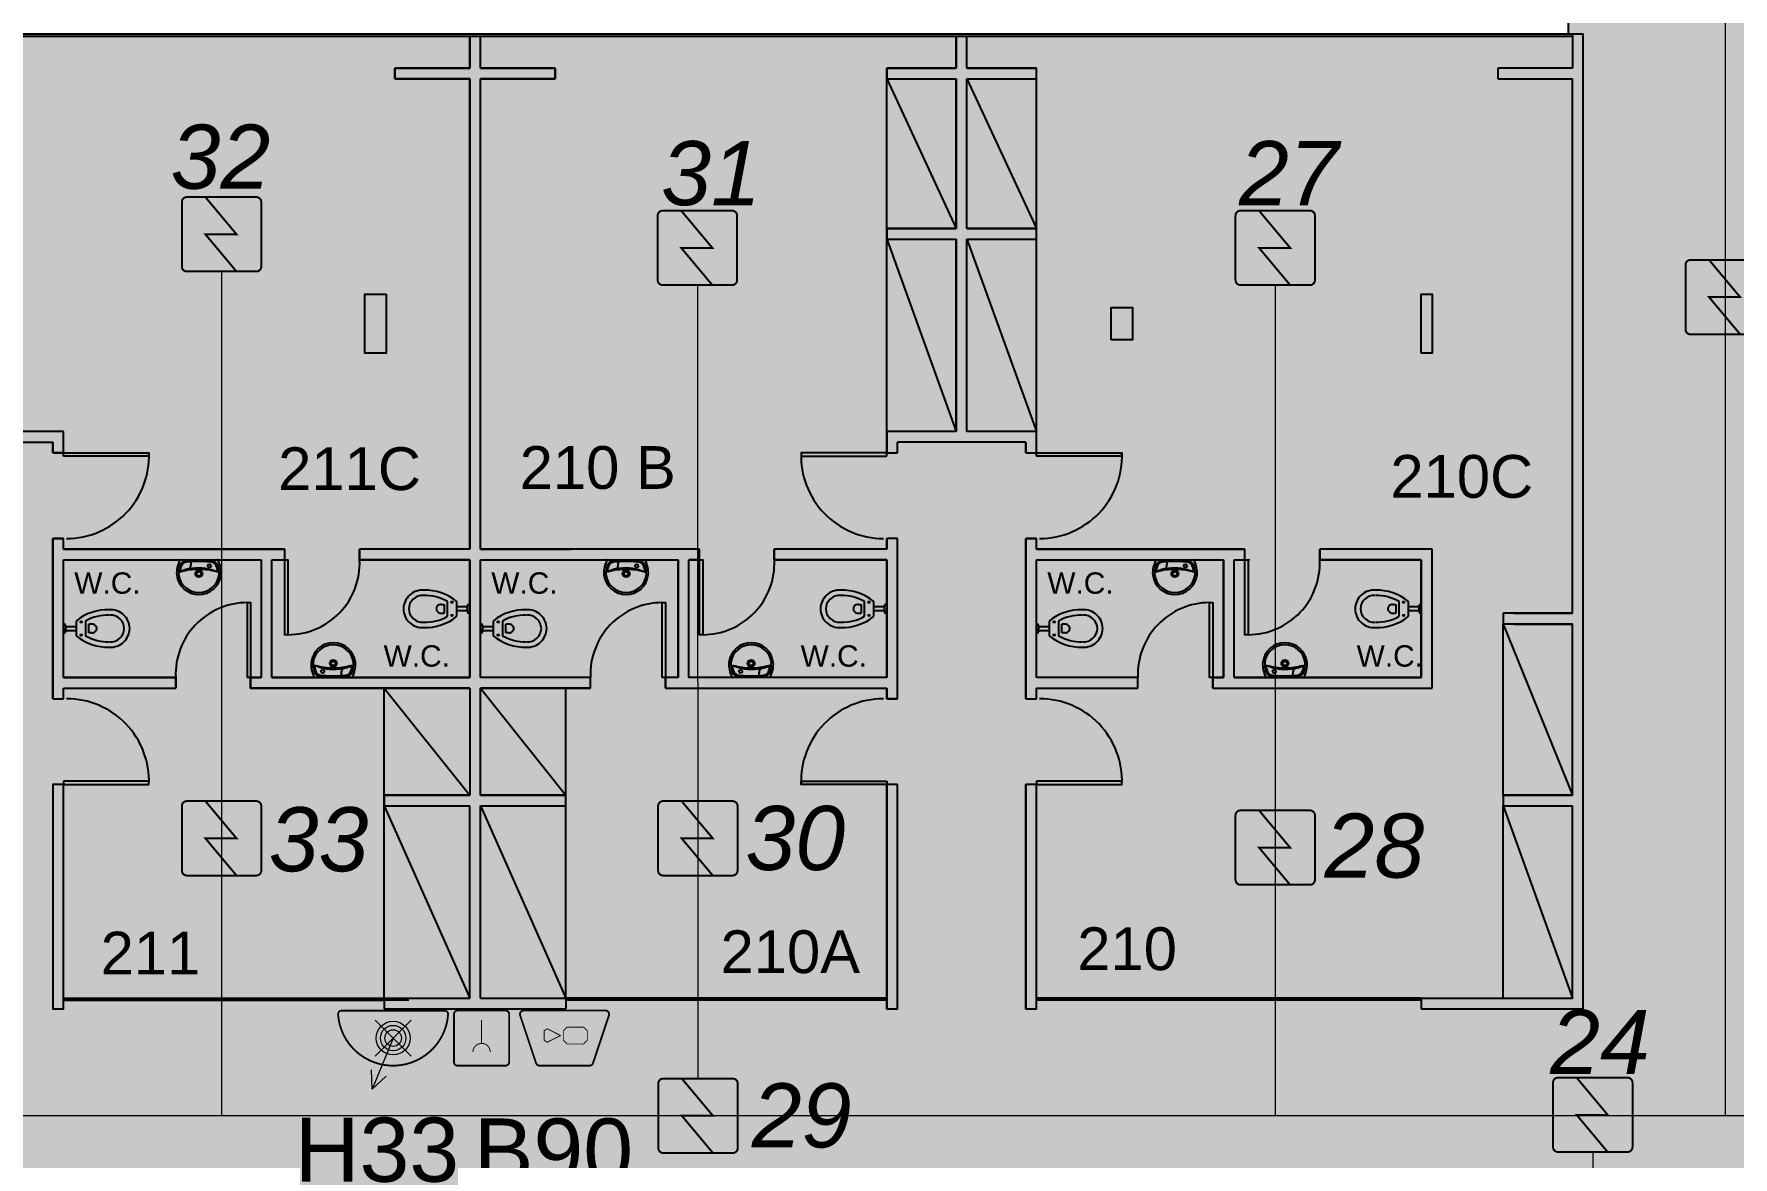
# Model space of a CAD drawing. Header units: metres. Extents: x -331 to 2982, y 362 to 2539.
# Drawn here: x 755.73 to 771.62, y 1904.12 to 1914.63 of the extents above; entities that cross this region are included whole.
import ezdxf
from ezdxf.enums import TextEntityAlignment as Align

# ---------------------------------------------------------------- set-up
doc = ezdxf.new("R2010")
doc.units = ezdxf.units.M
doc.layers.get('0').update_dxf_attribs({"color": 251})
doc.layers.add('_corredores', color=251, linetype='Continuous', plot=False)
doc.layers.add('_salas', color=251, linetype='Continuous', plot=False)
for name, color, linetype in [('ALV', 251, 'Continuous'), ('CX', 251, 'Continuous'), ('DET. FUMAÇA', 1, 'Continuous'), ('Det_Vigas', 251, 'Continuous'), ('Div', 251, 'Continuous'), ('Est', 251, 'Continuous'), ('Mob', 251, 'Continuous'), ('Pis', 251, 'Continuous'), ('SALAS NOVAS', 7, 'Continuous'), ('Texto_Salas', 251, 'Continuous'), ('vid', 251, 'Continuous')]:
    doc.layers.add(name, color=color, linetype=linetype)
doc.styles.add('ARIAL', font='arial.ttf')
doc.styles.add('DESTAQUE', font='arial.ttf', dxfattribs={"height": 0.4})
doc.styles.add('X3G_ENTITY_1416B728', font='arial.ttf', dxfattribs={"height": 0.6})
doc.styles.add('X3G_ENTITY_1416BC78', font='arial.ttf', dxfattribs={"height": 0.6})
doc.styles.add('X3G_ENTITY_1416BC7B', font='arial.ttf', dxfattribs={"height": 0.6})
doc.styles.add('X3G_ENTITY_1416BC7E', font='arial.ttf', dxfattribs={"height": 0.6})
doc.styles.add('X3G_ENTITY_1416BC81', font='arial.ttf', dxfattribs={"height": 0.6})
doc.styles.add('X3G_ENTITY_1416BC84', font='arial.ttf', dxfattribs={"height": 0.6})
doc.styles.add('X3G_ENTITY_1416BC87', font='arial.ttf', dxfattribs={"height": 0.6})
doc.styles.add('X3G_ENTITY_1416BC8A', font='arial.ttf', dxfattribs={"height": 0.6})
doc.styles.add('X3G_ENTITY_1416BC9C', font='arial.ttf', dxfattribs={"height": 0.6})
doc.styles.add('X3G_ENTITY_1422A267', font='arial.ttf', dxfattribs={"height": 0.6})

# ---------------------------------------------------------------- blocks, each defined once
blk = doc.blocks.new('WEW')
at = {"color": 1, "lineweight": 0, "true_color": 0xe60000}
for p, q in [((1781.244, 994.005), (1781.439, 994.482)), ((1781.439, 994.482), (1781.308, 994.36)), ((1781.439, 994.482), (1781.447, 994.302)), ((1781.075, 994.175), (1781.413, 993.836)), ((1781.413, 994.175), (1781.075, 993.836))]:
    blk.add_line(p, q, dxfattribs=at)
at = {"color": 1, "true_color": 0xe60000, "const_width": 0.0172}
for points in [[(1779.259, 993.747), (1780.023, 993.747, 0.511918), (1780.056, 993.793), (1779.907, 994.24, 0.322823), (1779.874, 994.263), (1779.408, 994.263, 0.322823), (1779.375, 994.24), (1779.226, 993.793, 0.511918)], [(1780.193, 994.263), (1780.641, 994.263, -0.414214), (1780.675, 994.229), (1780.675, 993.782, -0.414214), (1780.641, 993.747), (1780.193, 993.747, -0.414214), (1780.159, 993.782), (1780.159, 994.229, -0.414214)], [(1780.764, 993.748), (1781.724, 993.748, 0.435311), (1781.759, 993.784, 0.930949), (1780.73, 993.784, 0.435311)]]:
    blk.add_lwpolyline(points, format="xyb", close=True, dxfattribs=at)
at = {"color": 1, "true_color": 0xe60000, "const_width": 0.0086}
for points in [[(1780.336, 994.135), (1780.338, 994.117), (1780.344, 994.099), (1780.351, 994.088), (1780.365, 994.073), (1780.373, 994.067), (1780.386, 994.06), (1780.397, 994.057), (1780.413, 994.055), (1780.421, 994.055), (1780.431, 994.056), (1780.45, 994.062), (1780.464, 994.07), (1780.477, 994.082), (1780.488, 994.096), (1780.494, 994.11), (1780.497, 994.122), (1780.498, 994.13), (1780.498, 994.136)], [(1780.417, 993.837), (1780.417, 994.055)]]:
    blk.add_lwpolyline(points, dxfattribs=at)
for points in [[(1779.463, 994.06), (1779.617, 994.06), (1779.652, 994.026), (1779.652, 993.936), (1779.617, 993.902), (1779.463, 993.902), (1779.428, 993.936), (1779.428, 994.026)], [(1779.832, 993.936), (1779.832, 994.026), (1779.802, 994.044), (1779.679, 993.981), (1779.802, 993.918)]]:
    blk.add_lwpolyline(points, close=True, dxfattribs=at)
at = {"color": 1, "lineweight": 0, "true_color": 0xe60000}
for radius in [0.158, 0.119, 0.0774]:
    blk.add_circle((1781.244, 994.005), radius, dxfattribs=at)
blk = doc.blocks.new('Detector de fumaça')
at = {"layer": 'DET. FUMAÇA', "linetype": 'Continuous', "lineweight": 15, "const_width": 0.0187}
blk.add_lwpolyline([(774.599, 539.816), (775.249, 539.816, -0.414214), (775.296, 539.769), (775.296, 539.167, -0.414214), (775.249, 539.12), (774.599, 539.12, -0.414214), (774.553, 539.167), (774.553, 539.769, -0.414214)], format="xyb", close=True, dxfattribs=at)
blk.add_lwpolyline([(774.773, 539.816), (775.064, 539.468), (774.773, 539.468), (775.064, 539.12)], dxfattribs=at)
blk = doc.blocks.new('VASO')
at = {"layer": 'Mob'}
for p, q in [((302.351, 172.465), (302.38, 172.465)), ((302.38, 172.465), (302.38, 172.383)), ((302.411, 172.354), (302.411, 172.494)), ((302.499, 172.354), (302.499, 172.494)), ((302.599, 172.444), (302.499, 172.444)), ((302.599, 172.444), (302.599, 172.455)), ((302.599, 172.404), (302.599, 172.444)), ((302.619, 172.464), (302.609, 172.464)), ((302.619, 172.424), (302.619, 172.464)), ((302.619, 172.424), (302.619, 172.383)), ((302.351, 172.383), (302.38, 172.383)), ((302.599, 172.404), (302.499, 172.404)), ((302.599, 172.404), (302.599, 172.393)), ((302.619, 172.383), (302.609, 172.383))]:
    blk.add_line(p, q, dxfattribs=at)
for centre in [(302.453, 172.486), (302.453, 172.362)]:
    blk.add_circle(centre, 0.00707, dxfattribs=at)
for centre, radius, start, end in [((302.178, 172.42), 0.179, 86.6811, 178.7962), ((302.205, 172.134), 0.464, 50.6979, 92.0637), ((302.178, 172.427), 0.179, 181.2038, 273.3189), ((302.178, 172.42), 0.129, 86.6811, 178.7962), ((302.178, 172.427), 0.129, 181.2038, 273.3189), ((302.205, 172.134), 0.414, 60.1325, 92.0637), ((302.349, 172.422), 0.043, 86.6811, 178.7962), ((302.349, 172.426), 0.043, 181.2038, 273.3189), ((302.609, 172.455), 0.00935, 90, 180), ((302.205, 172.713), 0.464, 267.9363, 309.3021), ((302.205, 172.713), 0.414, 267.9363, 299.8675), ((302.609, 172.393), 0.00935, 180, 270)]:
    blk.add_arc(centre, radius, start, end, dxfattribs=at)

msp = doc.modelspace()

# ---------------------------------------------------------------- hatches: boundary and pattern name
at = {"layer": '_corredores', "transparency": 33554508}
h = msp.add_hatch(color=256, dxfattribs=at)
h.dxf.hatch_style = 1
h.paths.add_polyline_path([(851.609, 1924.544), (870.379, 1924.544), (870.379, 1926.38), (870.189, 1926.38), (870.189, 1926.577), (870.003, 1926.764), (866.304, 1926.765), (866.288, 1926.731), (866.184, 1926.814), (865.422, 1927.574), (863.994, 1927.574), (862.566, 1927.574), (861.756, 1926.765), (861.72, 1926.765), (861.716, 1926.764), (861.703, 1926.763), (861.685, 1926.763), (858.091, 1926.765), (857.744, 1926.418), (857.397, 1926.765), (853.804, 1926.765), (853.788, 1926.731), (853.684, 1926.814), (852.922, 1927.574), (851.494, 1927.574), (849.748, 1927.574), (849.748, 1926.814), (849.608, 1926.814), (849.608, 1929.894), (841.234, 1929.894), (841.234, 1928.054), (840.474, 1928.054), (840.474, 1927.096), (840.756, 1926.814), (840.374, 1926.432), (840.042, 1926.765), (836.434, 1926.765), (836.419, 1926.731), (836.314, 1926.814), (835.553, 1927.574), (834.124, 1927.574), (832.696, 1927.574), (831.886, 1926.765), (831.85, 1926.765), (831.847, 1926.764), (831.833, 1926.763), (831.815, 1926.763), (828.221, 1926.765), (827.874, 1926.418), (827.528, 1926.765), (823.934, 1926.765), (823.918, 1926.731), (823.814, 1926.814), (823.052, 1927.574), (821.624, 1927.574), (820.195, 1927.574), (819.385, 1926.765), (819.35, 1926.765), (819.346, 1926.764), (819.333, 1926.763), (819.315, 1926.763), (815.721, 1926.765), (815.374, 1926.418), (815.027, 1926.765), (811.434, 1926.765), (811.418, 1926.731), (811.314, 1926.814), (810.552, 1927.574), (809.124, 1927.574), (807.695, 1927.574), (806.886, 1926.765), (806.85, 1926.765), (806.846, 1926.764), (806.833, 1926.763), (806.815, 1926.763), (803.221, 1926.765), (802.874, 1926.418), (802.527, 1926.765), (798.934, 1926.765), (798.918, 1926.731), (798.814, 1926.814), (798.052, 1927.574), (796.624, 1927.574), (795.195, 1927.574), (794.386, 1926.765), (794.35, 1926.765), (794.346, 1926.764), (794.333, 1926.763), (794.315, 1926.763), (790.721, 1926.765), (790.374, 1926.418), (790.027, 1926.765), (786.434, 1926.765), (786.418, 1926.731), (786.314, 1926.814), (785.552, 1927.574), (784.124, 1927.574), (782.696, 1927.574), (781.886, 1926.765), (781.85, 1926.765), (781.846, 1926.764), (781.833, 1926.763), (781.815, 1926.763), (778.221, 1926.765), (777.874, 1926.418), (777.527, 1926.765), (773.934, 1926.765), (773.918, 1926.731), (773.814, 1926.814), (773.052, 1927.574), (771.624, 1927.574), (770.196, 1927.574), (769.386, 1926.765), (769.35, 1926.765), (769.347, 1926.764), (769.333, 1926.763), (769.315, 1926.763), (765.615, 1926.764), (765.429, 1926.577), (765.429, 1926.38), (765.239, 1926.38), (765.239, 1924.544), (770.084, 1924.544), (770.084, 1914.631), (770.394, 1914.631), (770.394, 1905.511), (765.009, 1905.511), (765.009, 1910.811), (763.809, 1910.811), (763.809, 1905.511), (755.909, 1905.511), (755.909, 1910.811), (754.809, 1910.811), (754.809, 1905.511), (746.059, 1905.511), (746.059, 1901.896), (748.429, 1901.896), (748.429, 1903.596), (748.029, 1903.596), (748.029, 1903.796), (754.454, 1903.796), (754.454, 1903.596), (754.129, 1903.596), (754.129, 1901.896), (754.454, 1901.896), (754.454, 1901.696), (754.454, 1901.171), (757.954, 1901.171), (757.954, 1903.571), (757.954, 1903.771), (768.009, 1903.771), (768.009, 1903.751), (768.814, 1903.751), (768.814, 1895.791), (767.984, 1895.791), (767.984, 1895.771), (762.344, 1895.771), (761.069, 1895.771), (761.069, 1893.046), (754.154, 1893.046), (752.479, 1893.046), (752.479, 1860.521), (752.479, 1859.096), (752.479, 1857.621), (754.079, 1857.621), (754.079, 1860.546), (753.904, 1860.546), (753.904, 1863.421), (754.169, 1863.421), (754.169, 1887.631), (760.804, 1887.631), (760.804, 1887.721), (768.909, 1887.721), (770.309, 1887.721), (771.909, 1887.721), (773.009, 1887.721), (775.859, 1887.721), (775.859, 1886.621), (777.159, 1886.621), (777.159, 1887.721), (788.759, 1887.721), (788.759, 1886.621), (790.059, 1886.621), (790.059, 1887.721), (802.309, 1887.721), (804.009, 1887.721), (844.959, 1887.721), (844.959, 1887.896), (845.259, 1887.896), (845.259, 1887.543), (845.259, 1863.221), (807.109, 1863.221), (807.109, 1860.671), (807.109, 1860.571), (806.556, 1860.571), (806.556, 1858.751), (806.556, 1855.871), (806.556, 1855.143), (807.956, 1855.143), (807.956, 1857.121), (809.134, 1857.121), (809.134, 1860.671), (845.259, 1860.671), (845.259, 1855.977), (846.384, 1855.977), (846.384, 1856.871), (846.034, 1856.871), (846.034, 1856.971), (846.434, 1856.971), (846.434, 1860.671), (849.184, 1860.671), (849.184, 1856.971), (849.584, 1856.971), (849.584, 1856.871), (849.234, 1856.871), (849.234, 1855.977), (850.459, 1855.977), (850.459, 1860.671), (859.459, 1860.671), (859.459, 1863.221), (849.559, 1863.221), (849.559, 1888.221), (849.659, 1888.221), (849.659, 1887.721), (854.289, 1887.721), (854.289, 1895.621), (859.259, 1895.621), (859.259, 1905.521), (857.359, 1905.521), (857.359, 1905.621), (858.034, 1905.621), (858.034, 1908.221), (853.709, 1908.221), (853.709, 1908.184), (853.609, 1908.184), (853.609, 1910.121), (850.859, 1910.121), (850.86, 1912.861), (849.659, 1912.861), (849.659, 1908.921), (852.409, 1908.921), (852.409, 1903.771), (852.409, 1895.701), (852.409, 1890.371), (849.559, 1890.371), (849.559, 1908.921), (849.559, 1912.961), (852.259, 1912.961), (852.259, 1914.631), (851.609, 1914.631)])
h.paths.add_polyline_path([(845.929, 1914.631), (846.006, 1914.631), (846.006, 1905.511), (844.999, 1905.511), (844.999, 1909.911), (845.009, 1910.811), (843.809, 1910.811), (843.809, 1905.511), (835.009, 1905.511), (835.009, 1910.811), (833.809, 1910.811), (833.809, 1905.511), (825.009, 1905.511), (825.009, 1910.811), (823.809, 1910.811), (823.809, 1905.511), (815.009, 1905.511), (815.009, 1910.811), (813.809, 1910.811), (813.809, 1905.511), (805.009, 1905.511), (805.009, 1910.811), (803.809, 1910.811), (803.809, 1905.511), (795.009, 1905.511), (795.009, 1910.811), (793.809, 1910.811), (793.809, 1905.511), (785.009, 1905.511), (785.009, 1910.811), (783.809, 1910.811), (783.809, 1905.511), (775.009, 1905.511), (775.009, 1910.811), (773.979, 1910.811), (773.979, 1905.511), (773.194, 1905.511), (773.194, 1914.631), (773.124, 1914.631), (773.124, 1920.111), (775.144, 1920.111), (775.144, 1921.611), (775.124, 1921.611), (775.124, 1922.031), (773.624, 1922.031), (773.624, 1921.611), (773.164, 1921.611), (773.164, 1924.544), (845.929, 1924.543), (845.929, 1921.611), (845.469, 1921.611), (845.469, 1922.031), (843.969, 1922.031), (843.969, 1921.611), (843.949, 1920.111), (845.929, 1920.111)], flags=16)
h.paths.add_polyline_path([(851.494, 1926.432), (851.112, 1926.814), (851.494, 1927.196), (851.876, 1926.814)], flags=16)
h.paths.add_polyline_path([(845.244, 1926.432), (844.862, 1926.814), (845.244, 1927.196), (845.626, 1926.814)], flags=16)
h.paths.add_polyline_path([(845.119, 1903.801), (845.119, 1895.821), (845.259, 1895.821), (845.259, 1890.321), (839.659, 1890.321), (775.859, 1890.321), (772.984, 1890.321), (772.984, 1895.791), (771.754, 1895.791), (771.754, 1903.746), (773.099, 1903.746), (773.099, 1903.801)], flags=16)
h.paths.add_polyline_path([(834.506, 1926.814), (834.124, 1926.432), (833.742, 1926.814), (834.124, 1927.196)], flags=16)
h.paths.add_polyline_path([(863.612, 1926.814), (863.994, 1927.196), (864.376, 1926.814), (863.994, 1926.432)], flags=16)
h.paths.add_polyline_path([(845.259, 1895.821), (845.259, 1890.321), (839.659, 1890.321), (775.859, 1890.321), (772.984, 1890.321), (772.984, 1895.821), (775.859, 1895.821), (839.659, 1895.821)], flags=0)
h.paths.add_polyline_path([(822.006, 1926.814), (821.624, 1926.432), (821.242, 1926.814), (821.624, 1927.196)], flags=16)
h.paths.add_polyline_path([(809.506, 1926.814), (809.124, 1926.432), (808.742, 1926.814), (809.124, 1927.196)], flags=16)
h.paths.add_polyline_path([(797.006, 1926.814), (796.624, 1926.432), (796.242, 1926.814), (796.624, 1927.196)], flags=16)
h.paths.add_polyline_path([(784.506, 1926.814), (784.124, 1926.432), (783.742, 1926.814), (784.124, 1927.196)], flags=16)
h.paths.add_polyline_path([(772.006, 1926.814), (771.624, 1926.432), (771.242, 1926.814), (771.624, 1927.196)], flags=16)
edge = h.paths.add_edge_path(flags=16)
edge.add_line((767.555, 1893.924), (767.408, 1893.821))
edge.add_line((767.408, 1893.821), (767.203, 1894.065))
edge.add_line((767.203, 1894.065), (766.309, 1893.171))
edge.add_arc((765.909, 1892.771), 0.565, -45, 45, ccw=False)
edge.add_line((766.309, 1892.372), (767.203, 1891.477))
edge.add_line((767.203, 1891.477), (767.408, 1891.721))
edge.add_line((767.408, 1891.721), (767.555, 1891.618))
edge.add_arc((765.909, 1892.771), 2.01, 35, 325, ccw=False)
at = {"layer": '_salas', "transparency": 33554559}
h = msp.add_hatch(color=256, dxfattribs=at)
h.dxf.hatch_style = 1
h.paths.add_polyline_path([(746.059, 1914.631), (746.059, 1905.511), (754.809, 1905.511), (754.809, 1910.811), (755.909, 1910.811), (755.909, 1905.511), (763.809, 1905.511), (763.809, 1910.811), (765.009, 1910.811), (765.009, 1905.511), (770.394, 1905.511), (770.394, 1914.631)])

# ---------------------------------------------------------------- linework, layer by layer
at = {"layer": 'ALV', "color": 251}
for p, q in [((759.809, 1914.311), (759.809, 1914.611)), ((759.809, 1914.611), (759.809, 1914.311)), ((759.909, 1914.311), (759.909, 1914.611)), ((759.909, 1914.311), (759.909, 1914.611)), ((764.359, 1914.311), (764.359, 1914.611)), ((764.359, 1914.611), (764.359, 1914.311)), ((764.459, 1914.311), (764.459, 1914.611)), ((764.459, 1914.311), (764.459, 1914.611)), ((770.124, 1914.631), (770.124, 1914.311)), ((770.124, 1914.631), (770.224, 1914.631)), ((770.224, 1905.511), (770.224, 1914.631)), ((759.109, 1914.311), (759.809, 1914.311)), ((759.109, 1914.211), (759.109, 1914.311)), ((759.809, 1914.311), (759.109, 1914.311)), ((759.109, 1914.311), (759.109, 1914.211)), ((759.909, 1914.311), (760.609, 1914.311)), ((760.609, 1914.311), (759.909, 1914.311)), ((760.609, 1914.311), (760.609, 1914.211)), ((760.609, 1914.211), (760.609, 1914.311)), ((763.709, 1914.311), (764.359, 1914.311)), ((763.709, 1914.211), (763.709, 1914.311)), ((764.359, 1914.311), (763.709, 1914.311)), ((763.709, 1914.311), (763.709, 1914.211)), ((764.459, 1914.311), (765.109, 1914.311)), ((765.109, 1914.311), (764.459, 1914.311)), ((765.109, 1914.211), (765.109, 1914.311)), ((765.109, 1914.211), (765.109, 1914.311)), ((770.124, 1914.311), (769.424, 1914.311)), ((769.424, 1914.311), (769.424, 1914.211)), ((759.809, 1914.211), (759.109, 1914.211)), ((759.109, 1914.211), (759.809, 1914.211)), ((759.809, 1914.211), (759.809, 1909.811)), ((760.609, 1914.211), (759.909, 1914.211)), ((759.909, 1909.811), (759.909, 1914.211)), ((759.909, 1914.211), (760.609, 1914.211)), ((763.709, 1914.211), (764.359, 1914.211)), ((763.709, 1914.211), (764.359, 1914.211)), ((764.359, 1914.211), (764.359, 1912.811)), ((764.459, 1912.811), (764.459, 1914.211)), ((764.459, 1914.211), (765.109, 1914.211)), ((769.424, 1914.211), (770.124, 1914.211)), ((770.124, 1909.211), (770.124, 1914.211)), ((763.709, 1912.811), (764.359, 1912.811)), ((763.709, 1912.711), (763.709, 1912.811)), ((764.359, 1912.811), (763.709, 1912.811)), ((763.709, 1912.811), (763.709, 1912.711)), ((763.709, 1912.711), (764.359, 1912.711)), ((763.709, 1912.711), (764.359, 1912.711)), ((764.459, 1912.811), (765.109, 1912.811)), ((765.109, 1912.811), (764.459, 1912.811)), ((764.459, 1912.711), (765.109, 1912.711)), ((764.459, 1912.711), (765.109, 1912.711)), ((765.109, 1912.711), (765.109, 1912.811)), ((765.109, 1912.711), (765.109, 1912.811)), ((756.009, 1910.911), (754.709, 1910.911)), ((754.809, 1910.811), (755.909, 1910.811)), ((755.909, 1910.711), (755.909, 1910.811)), ((755.909, 1910.811), (755.909, 1910.711)), ((756.009, 1910.711), (756.009, 1910.911)), ((764.359, 1910.911), (763.709, 1910.911)), ((763.709, 1910.911), (763.709, 1910.711)), ((763.809, 1910.711), (763.809, 1910.811)), ((765.009, 1910.811), (763.809, 1910.811)), ((756.009, 1910.711), (755.909, 1910.711)), ((755.909, 1910.711), (756.009, 1910.711)), ((763.709, 1910.711), (763.809, 1910.711)), ((763.709, 1910.711), (763.809, 1910.711)), ((755.909, 1909.911), (756.009, 1909.911)), ((756.009, 1909.911), (755.909, 1909.911)), ((755.909, 1909.911), (755.909, 1908.411)), ((756.009, 1909.811), (756.009, 1909.911)), ((763.809, 1909.911), (763.709, 1909.911)), ((763.809, 1909.911), (763.709, 1909.911)), ((763.709, 1909.911), (763.709, 1909.811)), ((763.809, 1908.411), (763.809, 1909.911)), ((765.009, 1909.911), (765.109, 1909.911)), ((765.109, 1909.911), (765.009, 1909.911)), ((765.009, 1909.911), (765.009, 1908.411)), ((765.109, 1909.811), (765.109, 1909.911)), ((756.009, 1909.811), (758.079, 1909.811)), ((758.079, 1909.811), (756.009, 1909.811)), ((756.009, 1909.711), (757.859, 1909.711)), ((756.009, 1908.611), (756.009, 1909.711)), ((756.009, 1909.711), (757.859, 1909.711)), ((757.859, 1909.711), (757.859, 1908.611)), ((757.959, 1909.711), (758.079, 1909.711)), ((757.959, 1908.611), (757.959, 1909.711)), ((757.959, 1909.711), (758.079, 1909.711)), ((758.079, 1909.711), (758.079, 1909.811)), ((759.809, 1909.811), (758.779, 1909.811)), ((759.809, 1909.811), (758.779, 1909.811)), ((758.779, 1909.811), (758.779, 1909.711)), ((759.809, 1909.711), (758.779, 1909.711)), ((758.779, 1909.711), (759.809, 1909.711)), ((759.809, 1909.711), (759.809, 1908.611)), ((759.909, 1909.811), (760.759, 1909.811)), ((761.959, 1909.811), (759.909, 1909.811)), ((759.909, 1909.711), (761.759, 1909.711)), ((759.909, 1908.611), (759.909, 1909.711)), ((761.759, 1909.711), (761.759, 1908.611)), ((761.959, 1909.711), (761.859, 1909.711)), ((761.859, 1908.611), (761.859, 1909.711)), ((761.859, 1909.711), (761.959, 1909.711)), ((761.959, 1909.711), (761.959, 1909.811)), ((763.709, 1909.811), (762.658, 1909.811)), ((762.658, 1909.811), (762.658, 1909.711)), ((763.709, 1909.711), (762.658, 1909.711)), ((762.658, 1909.711), (763.709, 1909.711)), ((763.709, 1909.711), (763.709, 1908.611)), ((765.109, 1909.811), (767.059, 1909.811)), ((767.059, 1909.811), (765.109, 1909.811)), ((765.109, 1909.711), (766.859, 1909.711)), ((765.109, 1908.611), (765.109, 1909.711)), ((765.109, 1909.711), (766.859, 1909.711)), ((766.859, 1909.711), (766.859, 1908.611)), ((766.959, 1909.711), (767.059, 1909.711)), ((766.959, 1908.611), (766.959, 1909.711)), ((766.959, 1909.711), (767.059, 1909.711)), ((767.059, 1909.711), (767.059, 1909.811)), ((768.809, 1909.811), (767.759, 1909.811)), ((768.809, 1909.811), (767.759, 1909.811)), ((767.759, 1909.811), (767.759, 1909.711)), ((768.709, 1909.711), (767.759, 1909.711)), ((767.759, 1909.711), (768.709, 1909.711)), ((768.709, 1909.711), (768.709, 1908.611)), ((768.809, 1908.511), (768.809, 1909.811)), ((769.474, 1909.211), (769.474, 1909.111)), ((770.124, 1909.211), (769.474, 1909.211)), ((769.474, 1909.211), (769.474, 1909.111)), ((769.574, 1909.211), (770.124, 1909.211)), ((769.574, 1909.111), (770.124, 1909.111)), ((756.009, 1908.611), (757.06, 1908.611)), ((757.06, 1908.611), (756.009, 1908.611)), ((757.06, 1908.611), (757.06, 1908.511)), ((757.06, 1908.511), (757.06, 1908.611)), ((757.759, 1908.611), (757.859, 1908.611)), ((757.859, 1908.611), (757.76, 1908.611)), ((757.76, 1908.611), (757.76, 1908.511)), ((757.959, 1908.611), (759.809, 1908.611)), ((759.809, 1908.611), (757.959, 1908.611)), ((760.939, 1908.611), (759.909, 1908.611)), ((760.939, 1908.611), (759.909, 1908.611)), ((760.939, 1908.511), (760.939, 1908.611)), ((761.759, 1908.611), (761.639, 1908.611)), ((761.759, 1908.611), (761.639, 1908.611)), ((761.639, 1908.611), (761.639, 1908.511)), ((763.709, 1908.611), (761.859, 1908.611)), ((766.059, 1908.611), (765.109, 1908.611)), ((766.059, 1908.511), (766.059, 1908.611)), ((766.759, 1908.611), (766.859, 1908.611)), ((766.759, 1908.611), (766.859, 1908.611)), ((766.859, 1908.611), (766.759, 1908.611)), ((766.759, 1908.611), (766.759, 1908.511)), ((766.959, 1908.611), (768.709, 1908.611)), ((768.709, 1908.611), (766.959, 1908.611)), ((755.909, 1908.411), (756.009, 1908.411)), ((755.909, 1908.411), (756.009, 1908.411)), ((756.009, 1908.511), (757.06, 1908.511)), ((756.009, 1908.411), (756.009, 1908.511)), ((756.009, 1908.511), (757.06, 1908.511)), ((757.76, 1908.511), (759.809, 1908.511)), ((759.809, 1908.511), (759.809, 1907.511)), ((760.939, 1908.511), (759.909, 1908.511)), ((759.909, 1907.511), (759.909, 1908.511)), ((759.909, 1908.511), (760.939, 1908.511)), ((761.639, 1908.511), (763.709, 1908.511)), ((763.709, 1908.511), (763.709, 1908.411)), ((763.809, 1908.411), (763.709, 1908.411)), ((763.709, 1908.411), (763.809, 1908.411)), ((765.009, 1908.411), (765.109, 1908.411)), ((765.009, 1908.411), (765.109, 1908.411)), ((765.109, 1908.411), (765.109, 1908.511)), ((765.109, 1908.511), (766.059, 1908.511)), ((766.759, 1908.511), (768.809, 1908.511)), ((766.759, 1908.511), (768.809, 1908.511)), ((759.009, 1907.511), (759.809, 1907.511)), ((759.009, 1907.411), (759.009, 1907.511)), ((759.809, 1907.511), (759.009, 1907.511)), ((759.009, 1907.511), (759.009, 1907.411)), ((759.909, 1907.511), (760.709, 1907.511)), ((760.709, 1907.511), (759.909, 1907.511)), ((760.709, 1907.411), (760.709, 1907.511)), ((760.709, 1907.411), (760.709, 1907.511)), ((769.474, 1907.511), (770.124, 1907.511)), ((770.124, 1907.511), (769.474, 1907.511)), ((769.474, 1907.511), (769.474, 1907.411)), ((769.474, 1907.511), (769.474, 1907.411)), ((759.009, 1907.411), (759.809, 1907.411)), ((759.009, 1907.411), (759.809, 1907.411)), ((759.909, 1907.411), (760.709, 1907.411)), ((759.909, 1907.411), (760.709, 1907.411)), ((769.474, 1907.411), (770.124, 1907.411)), ((769.474, 1907.411), (770.124, 1907.411)), ((759.009, 1905.611), (759.809, 1905.611)), ((759.009, 1905.611), (759.009, 1905.511)), ((759.909, 1905.611), (760.709, 1905.611)), ((760.709, 1905.611), (760.709, 1905.511)), ((768.709, 1905.611), (768.709, 1905.511)), ((768.709, 1905.611), (768.709, 1905.511)), ((759.009, 1905.511), (760.709, 1905.511)), ((768.709, 1905.511), (770.224, 1905.511))]:
    msp.add_line(p, q, dxfattribs=at)
at = {"layer": 'ALV', "color": 251, "linetype": 'ByBlock', "ltscale": 0.8}
for p, q in [((764.359, 1912.711), (764.359, 1910.911)), ((764.459, 1910.911), (764.459, 1912.711)), ((765.109, 1910.911), (764.459, 1910.911)), ((765.009, 1910.811), (765.009, 1910.711)), ((765.109, 1910.711), (765.109, 1910.911)), ((765.009, 1910.711), (765.109, 1910.711))]:
    msp.add_line(p, q, dxfattribs=at)
at = {"layer": 'ALV', "color": 251, "linetype": 'ByBlock'}
msp.add_line((765.109, 1910.911), (764.459, 1910.911), dxfattribs=at)
at = {"layer": 'ALV', "color": 251}
for points in [[(759.809, 1909.811), (759.809, 1914.211)], [(759.909, 1909.811), (759.909, 1914.211)], [(764.359, 1912.811), (764.359, 1914.211)], [(764.459, 1912.811), (764.459, 1914.211)], [(756.009, 1910.711), (756.009, 1910.911)], [(756.009, 1910.711), (756.009, 1910.811)], [(763.709, 1910.711), (763.709, 1910.911)], [(763.809, 1910.711), (763.809, 1910.811)], [(755.909, 1908.411), (755.909, 1909.911)], [(756.009, 1909.811), (756.009, 1909.911)], [(763.709, 1909.811), (763.709, 1909.911)], [(763.809, 1908.411), (763.809, 1909.911)], [(765.009, 1908.411), (765.009, 1909.911)], [(765.109, 1909.811), (765.109, 1909.911)], [(756.009, 1908.611), (756.009, 1909.711)], [(757.959, 1908.611), (757.959, 1909.711)], [(758.079, 1909.711), (758.079, 1909.811)], [(758.779, 1909.711), (758.779, 1909.811)], [(759.809, 1908.611), (759.809, 1909.711)], [(759.909, 1908.611), (759.909, 1909.711)], [(761.759, 1908.611), (761.759, 1909.711)], [(763.709, 1908.611), (761.859, 1908.611), (761.859, 1909.711)], [(761.959, 1909.711), (761.959, 1909.811)], [(762.658, 1909.711), (762.658, 1909.811)], [(763.709, 1908.611), (763.709, 1909.711)], [(765.109, 1908.611), (765.109, 1909.711)], [(766.859, 1908.611), (766.859, 1909.711)], [(766.959, 1908.611), (766.959, 1909.711)], [(767.059, 1909.711), (767.059, 1909.811)], [(767.759, 1909.711), (767.759, 1909.811)], [(768.709, 1908.611), (768.709, 1909.711)], [(770.124, 1907.511), (770.124, 1909.111), (769.474, 1909.111)], [(757.06, 1908.611), (757.06, 1908.611)], [(759.809, 1908.511), (757.76, 1908.511), (757.76, 1908.611)], [(760.939, 1908.511), (760.939, 1908.611)], [(761.639, 1908.511), (761.639, 1908.611)], [(766.059, 1908.511), (766.059, 1908.611)], [(766.759, 1908.511), (766.759, 1908.611)], [(756.009, 1908.411), (756.009, 1908.511)], [(756.009, 1908.411), (756.009, 1908.511)], [(759.909, 1907.511), (759.909, 1908.511)], [(763.709, 1908.411), (763.709, 1908.511)], [(763.709, 1908.411), (763.709, 1908.511)], [(765.109, 1908.411), (765.109, 1908.511)], [(765.109, 1908.411), (765.109, 1908.511)], [(763.709, 1905.511), (763.709, 1907.611)], [(763.809, 1905.511), (763.809, 1907.611)], [(765.009, 1905.511), (765.009, 1907.611)], [(765.109, 1905.511), (765.109, 1907.611)], [(759.809, 1905.611), (759.809, 1907.411)], [(759.909, 1905.611), (759.909, 1907.411)], [(768.709, 1905.611), (770.124, 1905.611), (770.124, 1907.411)]]:
    msp.add_lwpolyline(points, dxfattribs=at)
at = {"layer": 'ALV', "color": 251, "linetype": 'ByBlock'}
for points in [[(764.359, 1910.911), (764.359, 1912.711)], [(764.459, 1910.911), (764.459, 1912.711)], [(765.009, 1910.711), (765.009, 1910.811)]]:
    msp.add_lwpolyline(points, dxfattribs=at)
at = {"layer": 'ALV', "color": 251}
for points in [[(756.009, 1907.611), (755.909, 1907.611), (755.909, 1905.511), (756.009, 1905.511)], [(763.809, 1907.611), (763.709, 1907.611), (763.709, 1905.511), (763.809, 1905.511)], [(765.109, 1907.611), (765.009, 1907.611), (765.009, 1905.511), (765.109, 1905.511)]]:
    msp.add_lwpolyline(points, close=True, dxfattribs=at)
msp.add_arc((767.101, 1909.708), 0.0027, 90, 152.2647, dxfattribs=at)
at = {"layer": 'CX', "color": 251, "ltscale": 8}
for points in [[(756.009, 1910.681), (756.009, 1910.711), (756.809, 1910.711), (756.809, 1910.681)], [(763.709, 1910.681), (763.709, 1910.711), (762.909, 1910.711), (762.909, 1910.681)], [(765.109, 1910.681), (765.109, 1910.711), (765.909, 1910.711), (765.909, 1910.681)], [(758.079, 1909.711), (758.109, 1909.711), (758.109, 1909.011), (758.079, 1909.011)], [(761.958, 1909.711), (761.988, 1909.711), (761.988, 1909.011), (761.958, 1909.011)], [(767.059, 1909.711), (767.089, 1909.711), (767.089, 1909.011), (767.059, 1909.011)], [(757.76, 1908.611), (757.73, 1908.611), (757.73, 1909.311), (757.76, 1909.311)], [(761.639, 1908.611), (761.609, 1908.611), (761.609, 1909.311), (761.639, 1909.311)], [(766.759, 1908.611), (766.729, 1908.611), (766.729, 1909.311), (766.759, 1909.311)], [(756.009, 1907.641), (756.009, 1907.611), (756.809, 1907.611), (756.809, 1907.641)], [(763.709, 1907.641), (763.709, 1907.611), (762.909, 1907.611), (762.909, 1907.641)], [(765.109, 1907.641), (765.109, 1907.611), (765.909, 1907.611), (765.909, 1907.641)]]:
    msp.add_lwpolyline(points, close=True, dxfattribs=at)
for centre, radius, start, end in [((756.039, 1910.682), 0.771, 270, 2.1894), ((763.679, 1910.682), 0.771, 177.8106, 270), ((765.139, 1910.682), 0.771, 270, 2.1894), ((758.109, 1909.682), 0.671, 270, 2.5089), ((761.988, 1909.682), 0.671, 270, 2.5089), ((767.089, 1909.682), 0.671, 270, 2.5089), ((757.73, 1908.64), 0.671, 90, 182.5089), ((761.609, 1908.64), 0.671, 90, 182.5089), ((766.729, 1908.64), 0.671, 90, 182.5089), ((756.039, 1907.641), 0.771, 357.8106, 90), ((763.679, 1907.641), 0.771, 90, 182.1894), ((765.139, 1907.641), 0.771, 357.8106, 90)]:
    msp.add_arc(centre, radius, start, end, dxfattribs=at)
at = {"layer": 'Det_Vigas', "color": 251}
for p, q in [((757.954, 1905.591), (757.844, 1905.591)), ((759.239, 1905.591), (758.909, 1905.591)), ((762.374, 1905.591), (762.044, 1905.591))]:
    msp.add_line(p, q, dxfattribs=at)
at = {"layer": 'Div', "color": 150, "linetype": 'Continuous', "lineweight": 0}
for p, q in [((771.551, 1917.237), (771.551, 1904.51)), ((757.488, 1912.41), (757.488, 1904.51)), ((761.938, 1912.283), (761.944, 1904.857)), ((767.343, 1912.283), (767.343, 1904.51)), ((847.293, 1904.51), (748.299, 1904.51)), ((770.312, 1904.171), (770.312, 1888.853))]:
    msp.add_line(p, q, dxfattribs=at)
at = {"layer": 'Est', "color": 251}
for points in [[(759.029, 1912.196), (759.029, 1911.646), (758.829, 1911.646), (758.829, 1912.196)], [(765.809, 1911.771), (765.809, 1912.071), (766.009, 1912.071), (766.009, 1911.771)], [(768.709, 1911.646), (768.709, 1912.196), (768.809, 1912.196), (768.809, 1911.646)]]:
    msp.add_lwpolyline(points, close=True, dxfattribs=at)
at = {"layer": 'Mob', "color": 251, "linetype": 'ByBlock', "ltscale": 0.8}
for p, q in [((763.709, 1914.211), (764.359, 1912.811)), ((764.459, 1914.211), (765.109, 1912.811)), ((763.709, 1912.711), (764.359, 1910.911)), ((764.459, 1912.711), (765.109, 1910.911)), ((769.474, 1909.111), (770.124, 1907.511)), ((759.009, 1908.511), (759.809, 1907.511)), ((759.909, 1908.511), (760.709, 1907.511)), ((759.009, 1907.411), (759.809, 1905.611)), ((759.909, 1907.411), (760.709, 1905.611)), ((769.474, 1907.411), (770.124, 1905.611))]:
    msp.add_line(p, q, dxfattribs=at)
at = {"layer": 'Mob', "color": 251, "linetype": 'ByBlock'}
for p, q in [((757.1, 1909.711), (757.451, 1909.711)), ((761.096, 1909.711), (761.447, 1909.711)), ((766.228, 1909.711), (766.579, 1909.711)), ((758.709, 1908.611), (758.358, 1908.611)), ((762.617, 1908.611), (762.266, 1908.611)), ((759.009, 1907.511), (759.009, 1908.511)), ((760.709, 1907.511), (760.709, 1908.511)), ((759.009, 1905.611), (759.009, 1907.411)), ((760.709, 1905.611), (760.709, 1907.411))]:
    msp.add_line(p, q, dxfattribs=at)
at = {"layer": 'Mob', "color": 251}
msp.add_line((767.609, 1908.611), (767.258, 1908.611), dxfattribs=at)
at = {"layer": 'Mob', "color": 251, "linetype": 'ByBlock'}
for points in [[(763.709, 1912.811), (763.709, 1914.211)], [(765.109, 1912.811), (765.109, 1914.211)], [(763.709, 1910.911), (763.709, 1912.711)], [(765.109, 1910.911), (765.109, 1912.711)], [(769.474, 1907.511), (769.474, 1909.111)], [(769.474, 1905.611), (769.474, 1907.411)]]:
    msp.add_lwpolyline(points, dxfattribs=at)
for points in [[(757.276, 1909.7, 0.019765), (757.15, 1909.695, 0.055725), (757.132, 1909.693, 0.26837), (757.099, 1909.657, 0.08527), (757.087, 1909.57, 0.373975), (757.276, 1909.405, 0.373975), (757.465, 1909.57, 0.08527), (757.453, 1909.657, 0.26837), (757.42, 1909.693, 0.055725), (757.402, 1909.695, 0.019765)], [(761.272, 1909.7, 0.019765), (761.146, 1909.695, 0.055725), (761.128, 1909.693, 0.26837), (761.095, 1909.657, 0.08527), (761.083, 1909.57, 0.373975), (761.272, 1909.405, 0.373975), (761.461, 1909.57, 0.08527), (761.449, 1909.657, 0.26837), (761.416, 1909.693, 0.055725), (761.398, 1909.695, 0.019765)], [(766.404, 1909.7, 0.019765), (766.278, 1909.695, 0.055725), (766.26, 1909.693, 0.26837), (766.227, 1909.657, 0.08527), (766.215, 1909.57, 0.373975), (766.404, 1909.405, 0.373975), (766.593, 1909.57, 0.08527), (766.581, 1909.657, 0.26837), (766.548, 1909.693, 0.055725), (766.53, 1909.695, 0.019765)], [(758.533, 1908.622, 0.019765), (758.659, 1908.627, 0.055725), (758.677, 1908.629, 0.26837), (758.71, 1908.665, 0.08527), (758.722, 1908.753, 0.373975), (758.533, 1908.917, 0.373975), (758.344, 1908.753, 0.08527), (758.356, 1908.665, 0.26837), (758.389, 1908.629, 0.055725), (758.407, 1908.627, 0.019765)], [(762.441, 1908.622, 0.019765), (762.567, 1908.627, 0.055725), (762.585, 1908.629, 0.26837), (762.618, 1908.665, 0.08527), (762.63, 1908.753, 0.373975), (762.441, 1908.917, 0.373975), (762.251, 1908.753, 0.08527), (762.263, 1908.665, 0.26837), (762.297, 1908.629, 0.055725), (762.315, 1908.627, 0.019765)], [(767.433, 1908.622, 0.019765), (767.559, 1908.627, 0.055725), (767.577, 1908.629, 0.26837), (767.61, 1908.665, 0.08527), (767.622, 1908.753, 0.373975), (767.433, 1908.917, 0.373975), (767.244, 1908.753, 0.08527), (767.256, 1908.665, 0.26837), (767.289, 1908.629, 0.055725), (767.307, 1908.627, 0.019765)]]:
    msp.add_lwpolyline(points, format="xyb", close=True, dxfattribs=at)
for points in [[(757.451, 1909.604, 0.09339), (757.438, 1909.657, 0.281673), (757.393, 1909.69, 0.022774), (757.303, 1909.696), (757.276, 1909.696), (757.249, 1909.696, 0.022774), (757.159, 1909.69, 0.281673), (757.114, 1909.657, 0.09339), (757.101, 1909.604)], [(757.111, 1909.6, -0.467154), (757.114, 1909.607, -0.039312), (757.181, 1909.631, 0.320715), (757.2, 1909.651, 0.032811), (757.204, 1909.689)], [(761.447, 1909.604, 0.09339), (761.434, 1909.657, 0.281673), (761.389, 1909.69, 0.022774), (761.299, 1909.696), (761.272, 1909.696), (761.245, 1909.696, 0.022774), (761.155, 1909.69, 0.281673), (761.11, 1909.657, 0.09339), (761.097, 1909.604)], [(761.107, 1909.6, -0.467154), (761.11, 1909.607, -0.039312), (761.177, 1909.631, 0.320715), (761.196, 1909.651, 0.032811), (761.2, 1909.689)], [(766.579, 1909.604, 0.09339), (766.566, 1909.657, 0.281673), (766.521, 1909.69, 0.022774), (766.431, 1909.696), (766.404, 1909.696), (766.377, 1909.696, 0.022774), (766.287, 1909.69, 0.281673), (766.242, 1909.657, 0.09339), (766.229, 1909.604)], [(766.239, 1909.6, -0.467154), (766.242, 1909.607, -0.039312), (766.309, 1909.631, 0.320715), (766.328, 1909.651, 0.032811), (766.332, 1909.689)], [(757.451, 1909.604, -0.557482), (757.443, 1909.599, 0.068592), (757.339, 1909.629, 0.02486), (757.276, 1909.634, 0.02486), (757.213, 1909.629, 0.068592), (757.109, 1909.599, -0.557482), (757.101, 1909.604)], [(757.443, 1909.599, 0.072415), (757.276, 1909.622, 0.072415), (757.109, 1909.599)], [(761.447, 1909.604, -0.557482), (761.439, 1909.599, 0.068592), (761.335, 1909.629, 0.02486), (761.272, 1909.634, 0.02486), (761.209, 1909.629, 0.068592), (761.105, 1909.599, -0.557482), (761.097, 1909.604)], [(761.439, 1909.599, 0.072415), (761.272, 1909.622, 0.072415), (761.105, 1909.599)], [(766.579, 1909.604, -0.557482), (766.571, 1909.599, 0.068592), (766.467, 1909.629, 0.02486), (766.404, 1909.634, 0.02486), (766.341, 1909.629, 0.068592), (766.237, 1909.599, -0.557482), (766.229, 1909.604)], [(766.571, 1909.599, 0.072415), (766.404, 1909.622, 0.072415), (766.237, 1909.599)], [(758.358, 1908.718, -0.557482), (758.366, 1908.723, 0.068592), (758.47, 1908.693, 0.02486), (758.533, 1908.688, 0.02486), (758.596, 1908.693, 0.068592), (758.7, 1908.723, -0.557482), (758.707, 1908.718)], [(758.358, 1908.718, 0.09339), (758.371, 1908.665, 0.281673), (758.416, 1908.632, 0.022774), (758.506, 1908.626), (758.533, 1908.626), (758.56, 1908.626, 0.022774), (758.65, 1908.632, 0.281673), (758.695, 1908.665, 0.09339), (758.707, 1908.718)], [(758.365, 1908.724, 0.072415), (758.533, 1908.7, 0.072415), (758.7, 1908.724)], [(758.697, 1908.722, -0.467154), (758.695, 1908.715, -0.039312), (758.628, 1908.692, 0.320715), (758.609, 1908.671, 0.032811), (758.605, 1908.634)], [(762.266, 1908.718, -0.557482), (762.274, 1908.723, 0.068592), (762.378, 1908.693, 0.02486), (762.441, 1908.688, 0.02486), (762.504, 1908.693, 0.068592), (762.608, 1908.723, -0.557482), (762.615, 1908.718)], [(762.266, 1908.718, 0.09339), (762.279, 1908.665, 0.281673), (762.324, 1908.632, 0.022774), (762.414, 1908.626), (762.441, 1908.626), (762.468, 1908.626, 0.022774), (762.558, 1908.632, 0.281673), (762.603, 1908.665, 0.09339), (762.615, 1908.718)], [(762.273, 1908.724, 0.072415), (762.441, 1908.7, 0.072415), (762.608, 1908.724)], [(762.605, 1908.722, -0.467154), (762.603, 1908.715, -0.039312), (762.536, 1908.692, 0.320715), (762.517, 1908.671, 0.032811), (762.513, 1908.634)], [(767.258, 1908.718, -0.557482), (767.266, 1908.723, 0.068592), (767.37, 1908.693, 0.02486), (767.433, 1908.688, 0.02486), (767.496, 1908.693, 0.068592), (767.6, 1908.723, -0.557482), (767.607, 1908.718)], [(767.258, 1908.718, 0.09339), (767.271, 1908.665, 0.281673), (767.316, 1908.632, 0.022774), (767.406, 1908.626), (767.433, 1908.626), (767.46, 1908.626, 0.022774), (767.55, 1908.632, 0.281673), (767.595, 1908.665, 0.09339), (767.607, 1908.718)], [(767.265, 1908.724, 0.072415), (767.433, 1908.7, 0.072415), (767.6, 1908.724)], [(767.597, 1908.722, -0.467154), (767.595, 1908.715, -0.039312), (767.528, 1908.692, 0.320715), (767.509, 1908.671, 0.032811), (767.505, 1908.634)]]:
    msp.add_lwpolyline(points, format="xyb", dxfattribs=at)
for centre, radius in [((757.375, 1909.654), 0.0158), ((761.371, 1909.654), 0.0158), ((766.503, 1909.654), 0.0158), ((757.276, 1909.581), 0.0328), ((757.276, 1909.581), 0.0203), ((761.272, 1909.581), 0.0328), ((761.272, 1909.581), 0.0203), ((766.404, 1909.581), 0.0328), ((766.404, 1909.581), 0.0203), ((758.533, 1908.742), 0.0328), ((758.533, 1908.742), 0.0203), ((762.441, 1908.742), 0.0328), ((762.441, 1908.742), 0.0203), ((767.433, 1908.742), 0.0328), ((767.433, 1908.742), 0.0203), ((758.434, 1908.668), 0.0158), ((762.342, 1908.668), 0.0158)]:
    msp.add_circle(centre, radius, dxfattribs=at)
at = {"layer": 'Mob', "color": 251}
msp.add_circle((767.334, 1908.668), 0.0158, dxfattribs=at)
at = {"layer": 'Mob', "color": 251, "linetype": 'ByBlock'}
for centre, radius, start, end in [((757.334, 1909.586), 0.266, 151.9123, 184.0939), ((757.101, 1909.708), 0.0027, 90, 152.2647), ((757.451, 1909.708), 0.0027, 27.7353, 90), ((757.218, 1909.586), 0.266, 355.9061, 27.7353), ((761.33, 1909.586), 0.266, 151.9123, 184.0939), ((761.097, 1909.708), 0.0027, 90, 152.2647), ((761.447, 1909.708), 0.0027, 27.7353, 90), ((761.214, 1909.586), 0.266, 355.9061, 27.7353), ((766.462, 1909.586), 0.266, 151.9123, 184.0939), ((766.579, 1909.708), 0.0027, 27.7353, 90), ((766.346, 1909.586), 0.266, 355.9061, 27.7353), ((757.276, 1909.596), 0.209, 187.9818, 270), ((757.276, 1909.596), 0.209, 270, 352.0182), ((761.272, 1909.596), 0.209, 187.9818, 270), ((761.272, 1909.596), 0.209, 270, 352.0182), ((766.404, 1909.596), 0.209, 187.9818, 270), ((766.404, 1909.596), 0.209, 270, 352.0182), ((758.533, 1908.726), 0.209, 90, 172.0182), ((758.533, 1908.726), 0.209, 7.9818, 90), ((762.441, 1908.726), 0.209, 90, 172.0182), ((762.441, 1908.726), 0.209, 7.9818, 90), ((767.433, 1908.726), 0.209, 90, 172.0182), ((767.433, 1908.726), 0.209, 7.9818, 90), ((758.591, 1908.736), 0.266, 175.9061, 207.7353), ((758.475, 1908.736), 0.266, 331.9123, 4.0939), ((762.499, 1908.736), 0.266, 175.9061, 207.7353), ((762.383, 1908.736), 0.266, 331.9123, 4.0939), ((767.491, 1908.736), 0.266, 175.9061, 207.7353), ((767.375, 1908.736), 0.266, 331.9123, 4.0939), ((758.358, 1908.614), 0.0027, 207.7353, 270), ((758.708, 1908.614), 0.0027, 270, 332.2647), ((762.266, 1908.614), 0.0027, 207.7353, 270), ((762.615, 1908.614), 0.0027, 270, 332.2647)]:
    msp.add_arc(centre, radius, start, end, dxfattribs=at)
at = {"layer": 'Mob', "color": 251}
for centre, start, end in [((767.258, 1908.614), 207.7353, 270), ((767.608, 1908.614), 270, 332.2647)]:
    msp.add_arc(centre, 0.0027, start, end, dxfattribs=at)
at = {"layer": 'Pis', "color": 251}
msp.add_line((770.084, 1914.631), (770.084, 1917.026), dxfattribs=at)
at = {"layer": 'vid', "color": 251, "linetype": 'ByBlock'}
for p, q in [((746.069, 1914.631), (770.124, 1914.631)), ((746.089, 1914.611), (770.124, 1914.611)), ((756.009, 1905.611), (759.009, 1905.611)), ((756.009, 1905.591), (759.009, 1905.591))]:
    msp.add_line(p, q, dxfattribs=at)
for points in [[(763.709, 1905.611), (760.709, 1905.611)], [(763.709, 1905.591), (760.709, 1905.591)], [(768.709, 1905.611), (765.109, 1905.611)], [(768.709, 1905.591), (765.109, 1905.591)]]:
    msp.add_lwpolyline(points, dxfattribs=at)

# ---------------------------------------------------------------- block references
at = {"lineweight": 0, "rotation": 180}
msp.add_blockref('WEW', (2540.337, 2899.242), dxfattribs=at)
at = {"layer": 'DET. FUMAÇA', "linetype": 'Continuous', "lineweight": 0}
for p in [(-17.436, 1373.289), (-12.986, 1373.162), (-7.582, 1373.162), (-3.373, 1372.701), (-17.436, 1367.638), (-12.982, 1367.638), (-7.582, 1367.551), (-12.98, 1365.042), (-4.612, 1365.051)]:
    msp.add_blockref('Detector de fumaça', p, dxfattribs=at)
at = {"layer": 'Mob', "color": 251, "linetype": 'ByBlock'}
for p in [(457.19, 1736.829), (461.09, 1736.829), (466.09, 1736.829)]:
    msp.add_blockref('VASO', p, dxfattribs=at)
at = {"layer": 'Mob', "color": 251, "linetype": 'ByBlock', "rotation": 180}
for p in [(1058.628, 2081.493), (1062.528, 2081.493), (1067.728, 2081.493)]:
    msp.add_blockref('VASO', p, dxfattribs=at)

# ---------------------------------------------------------------- texts
at = {"layer": 'Div', "color": 5, "linetype": 'Continuous', "lineweight": 0, "true_color": 0x0000ff, "char_height": 0.6, "attachment_point": 1}
for s, insert, style in [('{\\fArial|b0|i1|c0|p34;32}', (757.012, 1913.783), 'X3G_ENTITY_1416BC8A'), ('{\\fArial|b0|i1|c0|p34;31}', (761.6, 1913.629), 'X3G_ENTITY_1416BC81'), ('{\\fArial|b0|i1|c0|p34;27}', (767.004, 1913.629), 'X3G_ENTITY_1416BC7E'), ('{\\fArial|b0|i1|c0|p34;33}', (757.93, 1907.397), 'X3G_ENTITY_1416BC87'), ('{\\fArial|b0|i1|c0|p34;30}', (762.388, 1907.409), 'X3G_ENTITY_1416BC84'), ('{\\fArial|b0|i1|c0|p34;28}', (767.804, 1907.338), 'X3G_ENTITY_1416BC7B'), ('{\\fArial|b0|i1|c0|p34;24}', (769.914, 1905.501), 'X3G_ENTITY_1416BC78'), ('{\\fArial|b0|i1|c0|p34;29}', (762.447, 1904.814), 'X3G_ENTITY_1416BC9C')]:
    msp.add_mtext_dynamic_manual_height_columns(s, width=13.3188, gutter_width=2.5, heights=[0], dxfattribs=dict(at, insert=insert, style=style))
at = {"layer": 'Div', "color": 96, "linetype": 'Continuous', "lineweight": 0, "true_color": 0x008000, "insert": (758.173, 1904.493), "char_height": 0.6, "width": 13.3188, "attachment_point": 1, "style": 'X3G_ENTITY_1422A267'}
msp.add_mtext('H33', dxfattribs=at)
at = {"layer": 'Div', "color": 6, "linetype": 'Continuous', "lineweight": 0, "true_color": 0xff00ff, "insert": (759.846, 1904.485), "char_height": 0.6, "attachment_point": 1, "style": 'X3G_ENTITY_1416B728'}
msp.add_mtext_dynamic_manual_height_columns('B90', width=13.3188, gutter_width=2.5, heights=[0], dxfattribs=at)
at = {"layer": 'SALAS NOVAS', "color": 251, "linetype": 'ByBlock', "style": 'DESTAQUE'}
for s, p in [('210 B ', (761.084, 1910.375)), ('211C ', (758.763, 1910.364)), ('210C ', (769.165, 1910.292)), ('211 ', (756.901, 1905.832)), ('210A ', (762.885, 1905.845)), ('210 ', (766.035, 1905.873))]:
    msp.add_text(s, height=0.4, dxfattribs=at).set_placement(p, align=Align.CENTER)
at = {"layer": 'Texto_Salas', "color": 251, "char_height": 0.2, "width": 2.2626, "attachment_point": 2, "style": 'ARIAL'}
for insert in [(756.421, 1909.594), (760.321, 1909.594), (765.521, 1909.594), (759.314, 1908.912), (763.214, 1908.912), (768.414, 1908.912)]:
    msp.add_mtext('W.C.', dxfattribs=dict(at, insert=insert))

doc.saveas('drawing.dxf')
